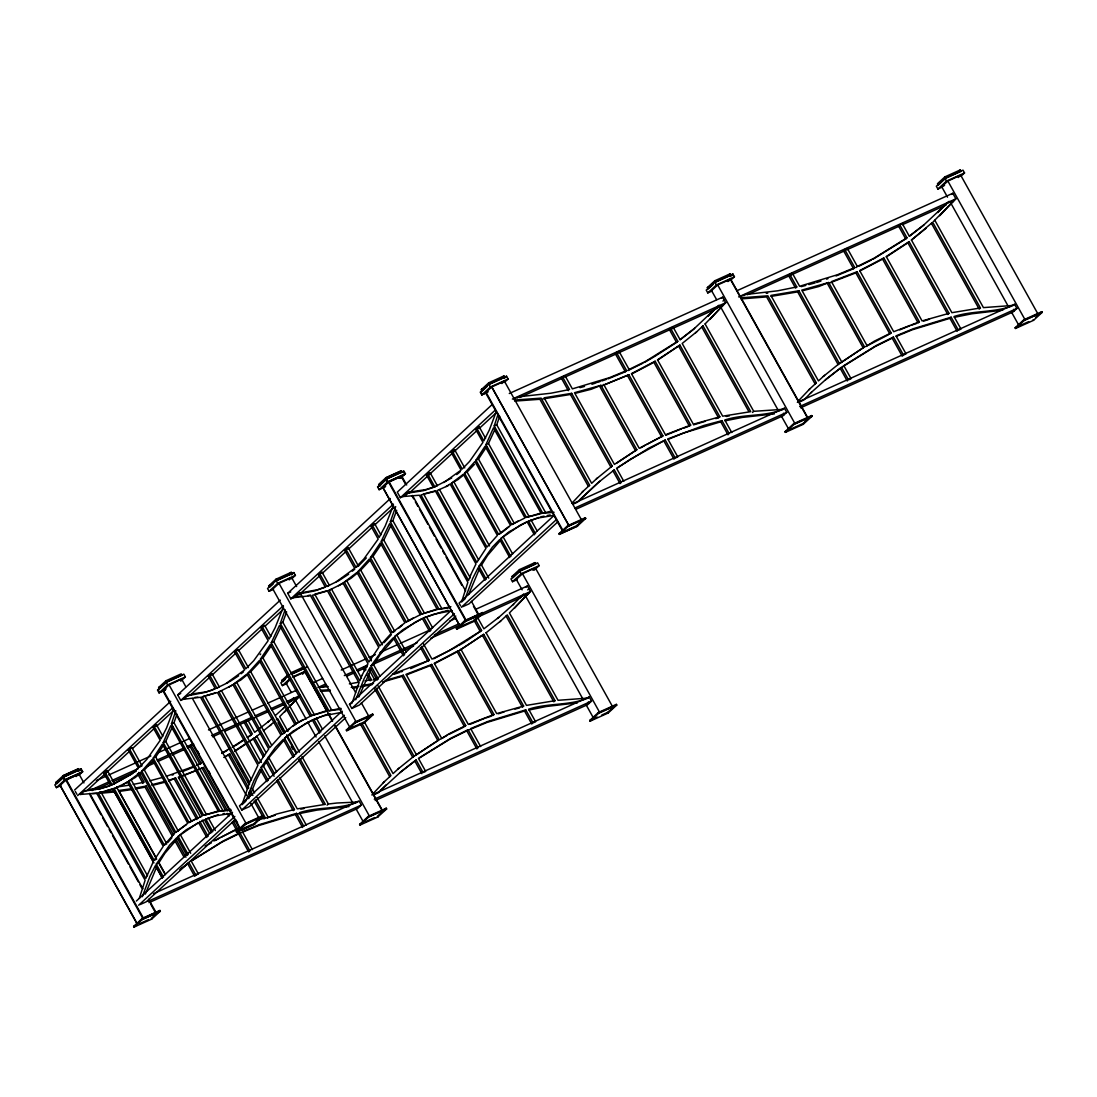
<?xml version="1.0" encoding="UTF-8"?>
<svg xmlns="http://www.w3.org/2000/svg" width="1097" height="1097" viewBox="0 0 1097 1097"><rect width="100%" height="100%" fill="white"/><g stroke="black" fill="none" stroke-linecap="round" stroke-linejoin="round"><path stroke-width="1.5" d="M175.781 710.733L171.461 723.883L220.099 811.245L231.33 810.203M176.946 714.243L173.998 722.745L171.461 723.883M139.319 898.361L145.119 880.247L96.646 793.158L80.177 794.461C88.13 786.014 101.87 790.663 111.551 784.739M498.052 414.364L494.199 425.951L542.823 513.314L554.054 512.272M499.683 416.312L496.722 424.813L494.199 425.951M285.124 609.795L280.311 623.411L328.935 710.774L341.332 709.197M286.632 611.852L282.834 622.26L280.311 623.411M395.674 506.608L390.34 521.829L438.978 609.192L449.866 607.738M396.675 510.27L392.877 520.677L390.34 521.829M173.655 709.252L166.593 727.914L161.094 738.761L154.115 726.214L156.638 725.076L162.85 736.224M142.322 896.729L149.864 876.544L155.363 865.684L162.356 878.244M145.339 894.069L156.528 867.261L162.178 877.586M496.379 411.32L489.331 429.983L483.832 440.843L476.838 428.283L479.375 427.144L485.573 438.306M468.556 594.615L479.252 569.329M283.492 606.778L275.128 627.731L269.108 639.044L262.128 626.497L264.651 625.359L270.863 636.507M248.745 798.616L256.561 779.24L261.813 769.34M393.521 505.196L385.157 526.149L379.151 537.461L372.171 524.915L374.694 523.776L380.906 534.925M355.702 699.749L364.067 678.796L370.073 667.483L377.066 680.03L378.3 678.892L371.047 665.865L385.417 645.9L393.329 637.768L403.353 655.773L404.574 654.635L394.563 636.63L403.079 629.596L422.372 618.475L429.626 631.502L430.86 630.364L423.881 617.817L443.366 611.413M358.774 697.034L371.101 669.17M172.572 726.475L165.743 741.435L163.22 742.587L203.685 815.304L218.495 811.506L170.762 725.748L163.22 742.587M495.309 428.543L488.48 443.517L485.957 444.655L526.423 517.373L541.219 513.588L493.485 427.816L485.957 444.655M281.257 626.14L273.77 641.718L271.233 642.869L311.713 715.587L327.249 711.103L279.516 625.345L271.233 642.869M391.3 524.558L383.813 540.135L381.276 541.287L421.755 614.005L437.292 609.521L389.558 523.763L381.276 541.287M163.96 744.52L155.747 756.985L153.21 758.137L189.041 822.503L195.719 818.801M154.115 860.295L156.652 859.157L116.735 787.454L114.211 788.592L154.115 860.295L163.247 846.322L127.417 781.955L123.275 784.52M486.698 446.589L478.484 459.067L475.947 460.205L511.778 524.572L518.442 520.869M271.837 644.94L262.951 658.022L260.414 659.174L296.245 723.54L303.17 719.605M163.508 877.175L156.254 864.148L169.582 845.143L176.987 837.491L186.997 855.482L188.149 854.426L178.139 836.421L186.147 829.853L204.399 819.706L211.652 832.733M156.254 864.148L158.777 862.996L164.824 853.37L178.454 837.436M381.866 543.358L372.994 556.44L370.457 557.591L406.288 621.958L413.199 618.022M486.245 579.243L478.991 566.217L492.306 547.225L499.711 539.559L509.735 557.564M478.991 566.217L481.514 565.078L487.562 555.452L501.192 539.518M268.258 780.474L261.004 767.447L275.374 747.482L283.287 739.351L293.31 757.355M261.004 767.447L263.527 766.309L270.081 756.217L284.685 739.378M371.047 665.865L373.57 664.727L380.111 654.635L394.728 637.782M153.21 758.137L162.342 744.15L202.259 815.866L189.041 822.503M164.248 844.992L174.67 833.322L140.635 772.192L128.719 781.146L164.248 844.992L166.785 843.854M167.786 842.537L171.914 837.697M475.947 460.205L485.08 446.232L524.983 517.935L511.778 524.572M260.414 659.174L270.287 644.501L310.204 716.218M260.25 661.505L250.706 671.775L248.183 672.914L282.203 734.058L284.74 732.919L250.706 671.775M370.457 557.591L380.33 542.919L420.247 614.635M370.279 559.923L360.748 570.193L358.212 571.331L392.246 632.475L394.769 631.337L360.748 570.193M384.005 642.732L391.286 634.806M260.14 654.648L260.688 653.963M284.493 712.159L286.728 709.759M290.074 706.139L297.89 697.706L290.321 701.12L299.124 696.568L279.68 716.656L287.949 731.452M709.882 319.474L723.28 305.007L715.71 308.422L708.031 316.32M571.948 503.166L583.234 491.182M514.342 608.396L528.041 593.792L524.969 595.177M384.444 781.571L371.869 794.968L589.199 696.965L591.516 701.134L587.827 704.548L375.243 800.522M939.731 215.711L953.43 201.108L950.345 202.492M798.314 400.981L809.819 388.887M141.787 771.122L152.209 759.453L187.752 823.312L175.822 832.266L141.787 771.122L144.324 769.984L151.729 762.264M464.525 473.191L474.946 461.535L510.475 525.381L498.559 534.335L464.525 473.191L467.061 472.053L474.466 464.346M139.484 766.968L142.007 765.829L131.997 747.825L129.46 748.963L139.484 766.968L146.888 759.302L160.203 740.31L152.949 727.284L154.115 726.214M248.183 672.914L259.331 660.559L294.874 724.418L282.203 734.058M358.212 571.331L369.374 558.976L404.916 622.835L392.246 632.475M355.908 567.176L358.431 566.038L348.421 548.034L345.884 549.172L355.908 567.176L363.82 559.045L378.191 539.08L370.937 526.053L372.171 524.915M358.431 566.038L366.343 557.907M282.642 709.005L286.07 705.618M288.127 703.369L293.557 697.911M718.946 305.227L693.4 329.429L680.154 339.741L673.078 327.098L670.541 328.236L669.307 329.374L676.561 342.401L654.018 356.895M579.463 499.985L598.482 482.365L614.293 469.886L621.272 482.433L620.038 483.571L613.058 471.011L614.293 469.886M512.491 605.242L523.626 594.053M937.866 212.557L946.958 203.439L954.664 199.969L933.574 221.375M949.015 201.354L922.92 225.804L909.399 236.253M380.577 790.43L401.241 771.479L416.12 759.988L423.099 772.535L425.677 771.383L418.423 758.342L451.169 738.034L468.049 729.724L478.059 747.729L476.838 748.867L466.815 730.863L468.049 729.724M386.295 784.725L378.438 792.706L373.816 794.79M811.67 392.04L803.827 400.021L799.206 402.105M270.095 725.597L274.497 721.511M695.484 332.912L703.012 325.891L750.746 411.663L722.662 416.174L682.183 343.457L696.718 331.774M705.069 323.972L724.5 303.869L715.71 308.422M582 492.32L589.61 485.231L541.136 398.142L514.356 400.048M597.632 477.757L591.653 483.324L544.112 397.813L571.688 393.343L612.167 466.06L610.933 467.199L570.454 394.481L542.878 398.938M63.612 777.362L56.687 783.752L55.961 782.339L63.352 775.51L78.518 768.668L79.286 770.053M273.112 583.961L269.423 587.375L268.655 585.99L276.033 579.175L291.212 572.319L291.98 573.704L276.814 580.56L276.033 579.175M386.075 477.593L378.657 484.435L379.425 485.834L386.843 478.978L386.075 477.593L401.255 470.736L402.023 472.121M487.041 386.487L482.118 391.026L481.336 389.641L488.768 382.784L489.509 384.211L504.716 377.327L503.934 375.942L488.727 382.826M180.744 681.182L185.366 676.931L183.816 674.148L166.127 682.142L157.502 690.095L159.051 692.879L164.948 690.205M291.72 578.75L295.408 575.349L293.859 572.565L276.156 580.56L267.545 588.513L269.08 591.297L273.51 589.295M385.033 487.041L379.123 489.701L377.587 486.931L386.199 478.978L403.902 470.983L405.451 473.753L400.528 478.306M504.401 382.4L508.103 379L506.553 376.216L488.851 384.211L480.239 392.164L481.775 394.947L486.204 392.945M56.4 787.632L65.011 779.679L82.714 771.685L81.164 768.915L63.475 776.909L54.85 784.862L56.4 787.632L60.815 785.644M159.051 692.879L167.663 684.912L185.366 676.931M269.08 591.297L277.706 583.33L295.408 575.349M379.123 489.701L387.748 481.748L405.451 473.753M481.775 394.947L490.4 386.994L508.103 379M83.934 782.915L78.957 773.961L66.314 779.679L60.074 785.425L137.303 924.181M258.906 817.882L246.263 823.586L240.037 829.346L162.809 690.589L169.034 684.843L246.194 823.669M296.629 586.566L291.651 577.625L279.008 583.33L272.851 589.007L350.08 727.764M406.672 484.984L401.68 476.043L389.037 481.748L382.812 487.507L460.041 626.25L466.266 620.504L477.51 615.431M76.05 770.944L78.518 768.668M288.744 574.595L291.212 572.319M501.439 378.246L503.934 375.942L504.675 377.354M78.71 771.191L81.164 768.915M291.404 574.842L293.859 572.565M504.25 378.355L506.553 376.216M76.187 776.525L78.957 773.961M289.183 579.888L291.651 577.625M399.226 478.306L401.68 476.043M501.878 383.552L504.414 381.208L581.575 520.033M78.71 775.387L82.714 771.685M74.555 790.059L170.721 701.285M185.818 698.131L180.758 700.421L177.673 694.867L280.297 600.128M324.959 587.046L317.636 589.679L299.536 593.148L295.861 596.549L290.801 598.839L287.716 593.285L390.34 498.545M492.21 404.505L397.292 492.128L400.378 497.681L405.437 495.391L408.893 492.21L426.157 489.495L434.275 486.807M77.64 795.613L172.572 707.99M180.758 700.421L283.396 605.681M290.801 598.839L393.425 504.099M400.378 497.681L495.296 410.059M83.633 791.28L100.897 788.565L110.646 785.342L103.653 772.782L107.341 770.574L114.595 783.615L132.847 773.454M104.818 771.726L112.072 784.753L130.31 774.605L138.318 768.037L128.308 750.033L129.46 748.963M214.916 688.628C205.166 694.675 191.289 690.63 183.281 699.283L200.518 697.281L248.992 784.369L241.984 804.732L245.659 801.331L254.038 780.378L260.044 769.066L267.024 781.613M209.568 675.025L216.808 688.052L219.345 686.914L212.091 673.887L208.334 676.163L215.314 688.71L205.057 692.399L186.97 695.882M226.339 683.308L244.631 669.897L234.621 651.892L235.841 650.754L238.378 649.616L248.388 667.62M235.841 650.754L245.865 668.759L253.777 660.627L268.148 640.662L260.894 627.635L262.128 626.497M299.536 593.148L293.324 597.7L310.547 595.698L359.021 682.787L352.027 703.15L349.49 704.288L351.808 708.456L359.391 705.028L455.776 616.061M297.013 594.3L315.1 590.817L325.356 587.128L318.377 574.581L322.134 572.305L329.388 585.332L326.851 586.47L319.597 573.443M336.381 581.725L354.674 568.315L344.65 550.31L345.884 549.172M408.893 492.21L402.914 496.543L419.383 495.227L467.857 582.315L461.604 601.992L465.059 598.797L472.601 578.613L478.1 567.766L485.08 580.313M406.356 493.348L423.634 490.633L433.37 487.411L426.39 474.864L430.079 472.656L437.333 485.683L434.796 486.821L427.542 473.794M443.819 482.543L461.055 470.106L451.045 452.101L452.197 451.045L454.72 449.893L464.744 467.898M452.197 451.045L462.207 469.036L469.612 461.384L482.941 442.379L475.687 429.352L476.838 428.283M107.341 770.574L103.653 772.782M131.997 747.825L128.308 750.033M156.638 725.076L152.949 727.284M210.857 675.025L212.091 673.887M238.378 649.616L234.621 651.892M322.134 572.305L318.377 574.581M348.421 548.034L344.65 550.31M373.46 524.915L374.694 523.776M430.079 472.656L426.39 474.864M454.72 449.893L451.045 452.101M479.375 427.144L475.687 429.352M87.733 789.881L130.2 750.677M132.696 748.373L153.923 728.765M156.418 726.461L173.902 710.321M190.851 694.689L209.623 677.356M212.132 675.039L235.91 653.085M238.406 650.782L262.197 628.828M264.692 626.51L283.465 609.178M299.632 594.259L319.666 575.774M322.161 573.457L345.953 551.503M348.448 549.199L372.226 527.246M374.735 524.928L393.508 507.596M409.208 493.102L476.66 430.847M479.156 428.543L496.639 412.39M92.093 790.608L93.327 789.47L99.964 789.004M517.482 397.923L518.716 396.785L550.735 393.247L569.562 389.531L562.583 376.984L565.106 375.832L572.36 388.873L609.397 377.683L626.579 370.608L616.555 352.603L619.092 351.465L629.102 369.456L627.882 370.594L642.938 363.176M568.328 390.669L561.349 378.108L562.583 376.984M565.106 375.832L561.349 378.108M135.521 788.921L145.078 787.18L146.299 786.042L173.559 835.009M570.454 394.481L571.688 393.343M191.18 745.302L189.946 746.44L199.956 764.431L201.19 763.293L191.18 745.302L193.703 744.15L192.469 745.288M616.555 352.603L615.335 353.741L625.345 371.746L608.163 378.822M617.858 352.603L619.092 351.465M168.705 781.023L175.616 778.02L198.118 818.444M576.035 393.137L591.256 389.27L601.005 385.335L636.836 449.701L616.857 463.016M285.22 679.4L282.738 681.69L281.956 680.305L288.141 674.6M713.064 284.438L708.114 288.991L707.346 287.606L714.764 280.777L730.204 273.811L730.972 275.196L715.505 282.176L714.737 280.791M628.896 374.763L602.445 385.582L628.896 374.763L662.917 435.907L646.599 444.518M289.471 674.874L280.859 682.828L282.395 685.598L286.907 683.568M730.41 280.379L734.428 276.814L732.878 274.044L714.86 282.176L706.235 290.129L707.784 292.913L712.296 290.883M282.395 685.598L289.786 678.782M707.784 292.913L716.41 284.959L734.428 276.814M248.882 736.649L251.186 735.1L243.932 722.059L245.152 720.921L247.689 719.783L254.669 732.33L269.245 720.976M289.896 679.893L286.166 683.321L291.185 692.248M717.699 284.946L794.982 423.675L807.845 417.875L730.616 279.118L717.699 284.946L711.542 290.636L716.574 299.563M727.448 276.211L730.204 273.811M247.689 719.783L243.932 722.059M673.078 327.098L669.307 329.374M625.345 371.746L626.579 370.608M730.095 276.458L732.563 274.181L734.099 276.965M730.424 276.321L732.878 274.044M302.498 674.202L304.966 671.926L326.549 710.719M727.887 281.518L730.341 279.241L807.57 417.998M728.161 281.394L730.616 279.118M178.646 777.759L203.507 767.461L227.573 810.697M296.025 691.014L297.26 689.876L267.668 703.232M721.415 298.329L722.649 297.191L725.734 302.731L722.045 306.145M224.254 757.561L229.739 753.913L248.758 788.071M653.894 362.353L655.128 361.215L690.671 425.074L689.437 426.212L653.894 362.353L631.694 374.008M676.561 342.401L677.795 341.263L670.541 328.236M722.964 301.099L724.198 299.961M251.035 740.516L254.545 737.801L264.528 755.723M296.656 698.83L299.124 696.568M657.542 360.214L679.934 345.102L719.851 416.819L715.847 418.656M276.403 719.728L277.623 718.59L285.042 731.891M703.012 325.891L701.778 327.029L748.689 411.32M743.903 295.696L745.124 294.558L777.65 290.815L796.779 286.948L789.799 274.401L792.363 273.235L799.617 286.262L837.285 274.799L854.769 267.586L844.759 249.581L847.337 248.416L857.347 266.42L856.113 267.558M363.176 668.224L366.988 665.92L363.176 668.224L364.725 671.007M796.779 286.948L795.544 288.086L788.565 275.539L789.799 274.401M368.29 674.065L371.389 679.633L370.155 680.771L367.056 675.203M373.007 680.099L377.039 678.207M136.343 901.062L232.509 812.287M342.086 711.13L239.448 805.87L241.765 810.039L249.362 806.61L345.733 717.644M349.49 704.288L450.867 610.7M553.985 515.508L459.067 603.131L460.617 605.901M797.67 291.898L798.904 290.76L839.37 363.477L838.149 364.615L797.67 291.898L771.095 296.396M844.759 249.581L843.524 250.719L853.548 268.724L836.051 275.937M589.61 485.231L588.376 486.369L539.902 399.281L514.726 401.104M846.102 249.554L847.337 248.416M138.661 905.217L234.827 816.442M241.765 810.039L344.403 715.285M351.808 708.456L454.446 613.703M461.384 607.299L556.302 519.676M234.923 819.939L146.244 901.803L140.169 904.531M557.646 522.007L468.981 603.871L462.907 606.614M187.669 863.709L188.903 862.571L195.883 875.118L194.649 876.256L187.669 863.709L179.716 869.907M210.213 843.538L211.447 842.4L205.112 846.116M402.092 676.355L403.326 675.217L439.157 739.597L437.922 740.736L402.092 676.355L382.606 682.019M803.347 290.527L818.815 286.536L828.701 282.532L864.532 346.899L840.439 362.956L864.532 346.899M233.387 821.132L237.542 828.592L236.308 829.73L232.153 822.27M512.093 576.405L519.484 569.59L534.925 562.61L535.706 563.995L520.252 570.975L512.861 577.79L512.093 576.405L515.179 575.006M944.874 176.891L937.482 183.706L938.25 185.105L945.641 178.276L961.082 171.31L960.314 169.912L944.874 176.891L945.641 178.276M133.628 926.389L142.24 918.436L159.943 910.441L160.327 911.141L151.715 919.094L134.012 927.088L133.628 926.389L136.577 925.059M236.28 831.622L244.892 823.669L262.594 815.674L262.978 816.374L254.367 824.327L236.664 832.321L236.28 831.622L240.696 829.634M346.309 730.04L354.934 722.087L372.637 714.092L373.021 714.791L364.41 722.745L346.707 730.739L346.309 730.04L349.271 728.71M456.352 628.458L464.977 620.504L482.68 612.51L483.064 613.209L474.439 621.163L456.736 629.157L456.352 628.458L472.588 621.135M559.004 533.691L567.629 525.737L585.332 517.743L585.716 518.442L577.091 526.395L559.388 534.39L559.004 533.691L561.952 532.36M134.012 927.088L142.624 919.121L160.327 911.141M236.664 832.321L245.275 824.368L262.978 816.374M346.707 730.739L355.318 722.786L373.021 714.791M456.736 629.157L465.361 621.204L483.064 613.209M534.225 570.166L539.148 565.627L537.612 562.843L519.58 570.989L510.969 578.942L512.505 581.712L517.016 579.682M559.388 534.39L568.013 526.437L585.716 518.442M960.835 176.343L964.537 172.928L962.988 170.158L944.97 178.29L936.344 186.243L937.894 189.027L942.405 186.984M238.625 833.885L239.859 832.746L249.869 850.751L248.635 851.889L238.625 833.885L222.047 842.057L192.236 860.528M617.611 467.843L630.322 459.273L665.235 440.062L675.258 458.052L677.781 456.914L667.771 438.923L704 425.43L721.991 420.658L729.231 433.685M512.505 581.712L521.13 573.758L539.148 565.627M937.894 189.027L946.519 181.074L964.537 172.928M872.993 259.249L905.738 238.94L898.484 225.913L899.718 224.775L902.296 223.61L909.276 236.157L924.154 224.666M522.474 573.731L599.702 712.488L612.579 706.674L535.35 567.917L522.474 573.731L516.317 579.422L522.131 589.857M947.506 197.172L941.706 186.723L947.863 181.046L960.725 175.232L1037.954 313.989M532.47 564.886L534.925 562.61M957.859 172.188L960.314 169.912M410.676 668.622L429.393 660.271L421.687 646.435M853.548 268.724L854.769 267.586M902.296 223.61L898.484 225.913M159.943 910.441L151.331 918.395L151.715 919.094M262.594 815.674L254.518 823.134L254.902 823.833L237.199 831.828L236.815 831.128L242.711 828.468M365.246 720.921L372.637 714.092M474.055 620.463L477.757 617.062M564.914 531.03L576.707 525.71L585.332 517.743M532.881 570.193L535.35 567.917M958.271 177.508L960.725 175.232M255.368 799.946L265.282 817.759L264.048 818.897L254.134 801.084M430.477 665.564L431.697 664.425L465.731 725.57L464.497 726.708L430.477 665.564L406.425 674.916M855.852 272.879L857.086 271.741L891.121 332.885L889.886 334.009L855.852 272.879L830.196 282.765M277.829 779.624L294.462 809.504L276.471 814.084L266.722 818.019L275.251 815.208M526.19 587.101L527.424 585.976L530.509 591.516L526.807 594.931M951.565 194.416L952.799 193.278L955.898 198.831L952.196 202.246M457.202 651.81L458.423 650.672L493.965 714.517L492.731 715.655L457.202 651.81L434.453 663.712M882.578 259.111L883.812 257.973L919.355 321.832L918.12 322.971L882.578 259.111L859.842 271.014M483.722 634.34L459.629 650.384L483.722 634.34L523.639 706.043L522.405 707.181L482.488 635.465M466.348 641.018L481.583 630.487L475.138 618.914M905.738 238.94L906.972 237.802L899.718 224.775M527.726 589.884L528.96 588.746M520.348 597.275L529.275 592.654L509.419 612.935L558.044 700.297L587.965 698.103L589.199 696.965M907.877 242.78L909.111 241.642L949.015 313.344L947.794 314.482L907.877 242.78L886.307 256.931M294.462 809.504L293.228 810.642L276.595 780.762M499.629 621.972L507.294 614.896L555.027 700.668L553.793 701.792L506.06 616.034M241.148 832.746L258.33 825.671L295.367 814.481L296.601 813.343L303.855 826.384M668.1 439.417L683.719 432.986L720.756 421.797L721.991 420.658M327.112 805.143L328.346 804.005L336.93 803.018L357.814 802.017C339.576 809.572 318.377 806.487 299.399 812.685L306.378 825.232M752.487 412.458L753.721 411.32L783.203 409.332L784.437 408.194L786.755 412.349L783.052 415.763L575.925 509.269M808.585 390.025L816.346 382.867L767.873 295.792L740.681 297.863M824.546 375.311L818.458 380.92L770.889 295.422L798.904 290.76M383.21 782.709L390.957 775.565L362.202 723.897M399.157 767.996L393.069 773.618L364.369 722.018M816.346 382.867L815.112 384.005L766.638 296.917L741.078 298.919M375.997 687.915L413.994 756.176L412.76 757.314L374.763 689.039M153.47 893.685L359.048 800.879L361.366 805.047L357.663 808.448L148.986 902.666M439.157 739.597L415.05 755.641L436.633 741.49M400.007 772.617L416.12 759.988M825.397 379.932L841.495 367.303L848.488 379.85L851.066 378.684L843.812 365.658L876.544 345.336L893.438 337.04L903.448 355.03L902.214 356.168L892.204 338.178L893.438 337.04M843.812 365.658L842.578 366.796L875.324 346.474L892.204 338.178M440.35 739.309L448.824 733.934L465.731 725.57M865.739 346.625L874.199 341.236L891.121 332.885M378.04 816.908L360.008 825.054L359.624 824.354L368.249 816.401L386.267 808.256L386.651 808.955L377.711 817.059M803.429 424.224L785.397 432.355L785.013 431.67L793.638 423.703L811.657 415.571L812.041 416.27L803.1 424.361L802.716 423.675L790.91 428.996M360.008 825.054L368.633 817.087L386.651 808.955M785.397 432.355L794.022 424.402L812.041 416.27M377.327 816.36L385.952 808.407L386.336 809.106M805.171 421.399L811.327 415.722L811.725 416.407M383.813 810.532L386.267 808.256M803.031 423.524L805.5 421.248M809.188 417.847L811.657 415.571M469.393 729.711L486.876 722.484L524.544 711.021L525.778 709.882L533.032 722.909L535.597 721.757L528.617 709.197C547.897 702.862 569.425 705.81 587.965 698.103M896.235 336.409L912.265 329.799L949.933 318.322L951.154 317.198L958.408 330.224L960.986 329.059L954.006 316.512C972.778 310.492 993.567 312.741 1011.818 306.118M911.415 240.133L932.683 222.211L980.416 307.969L979.182 309.107L931.449 223.349M800.632 407.823L1013.203 311.85L1016.905 308.449L1014.588 304.28L1013.354 305.419L983.433 307.613L934.809 220.25M589.733 720.468L598.359 712.515L616.377 704.37L616.761 705.069L608.149 713.023L590.117 721.168L589.733 720.468L597.248 717.081M1015.123 327.784L1023.748 319.817L1041.766 311.685L1042.15 312.384L1033.525 320.338L1015.507 328.469L1015.123 327.784L1028.643 321.668M590.117 721.168L598.743 713.201L616.761 705.069M1015.507 328.469L1024.132 320.516L1042.15 312.384M601.759 715.038L607.765 712.337L616.377 704.37M1035.609 317.362L1041.766 311.685M268.011 722.114L272.522 718.041M275.731 715.175L283.876 707.88M599.716 481.24L577.406 502.234L572.867 504.291M497.544 618.489L513.725 604.104M810.45 393.179L826.617 378.794L841.495 367.303M352.329 571.194L354.77 569.178M241.079 673.777L243.507 671.775M394.563 636.63L415.393 622.068L423.442 618.064M294.545 756.217L284.521 738.212L293.036 731.178L312.343 720.057L319.597 733.084M284.521 738.212L305.35 723.65L313.413 719.646M456.722 474.59L460.15 471.779M358.294 572.332L350.944 578.352L344.321 582.109L379.864 645.968L391.012 633.613L356.991 572.469L344.321 582.109M248.251 673.915L240.915 679.934L234.278 683.692L269.821 747.551L280.969 735.196L246.948 674.052L234.278 683.692M510.887 556.494L500.876 538.49L508.885 531.922L527.122 521.774L534.376 534.801M500.876 538.49L520.636 524.915L528.274 521.294M398.444 628.32L402.119 625.304M287.181 730.904L289.635 728.902M178.139 836.421L197.899 822.846M464.744 474.055L457.847 479.677L451.443 483.215L486.986 547.074L497.394 535.405L463.373 474.261L451.443 483.215M142.02 771.986L135.109 777.608L128.719 781.146M502.234 532.251L509.131 526.642M175.822 832.266L186.408 824.574M260.853 733.043L255.56 737.294L256.794 736.156L265.885 752.473M263.403 730.835L271.329 724.459M596.398 478.882L612.167 466.06M926.238 228.149L911.401 239.982L951.881 312.686L980.416 307.969M486.026 632.818L500.849 620.833M823.312 376.449L839.37 363.477M397.923 769.134L413.994 756.176M680.058 339.645L694.634 328.291M180.95 868.769L188.903 862.571M498.765 617.364L483.887 628.842L477.689 617.693M679.934 345.102L657.514 359.816L693.345 424.196L719.851 416.819M254.545 737.801L234.662 751.02M246.852 743.396L234.689 751.418M909.111 241.642L886.239 256.547L922.07 320.927L949.015 313.344M677.795 341.263L645.68 361.297L629.102 369.456M244.466 739.323L232.372 746.988M247.291 737.417L252.406 733.962L245.152 720.921M236.17 745.22L244.645 739.501M906.972 237.802L874.227 258.124L857.347 266.42M481.583 630.487L448.838 650.809L431.957 659.105L423.483 643.884M419.534 757.917L449.935 739.172L466.815 730.863M348.681 574.211L338.904 580.587L326.851 586.47M229.945 681.47L238.639 675.793M451.703 477.99L434.796 486.821M338.562 585.771L342.95 582.987L378.78 647.353L368.907 662.026L328.99 590.309L343.279 583.234M228.519 687.353L232.907 684.569L268.738 748.936L258.865 763.608L218.947 691.892L234.333 684.117M406.288 621.958L421.289 614.183M296.245 723.54L311.26 715.765M293.297 725.885L296.039 724.143M446.013 486.588L450.14 484.024L485.971 548.39L476.852 562.377L436.935 490.661L448.536 485.45M128.568 781.667L114.211 788.592M655.128 361.215L631.419 373.624L665.454 434.755L690.671 425.074M636.836 449.701L614.416 464.415L574.499 392.712L601.005 385.335M640.826 447.768L645.091 445.259M224.062 757.259L229.739 753.913M213.833 840.988L237.542 828.592M215.437 840.453L219.702 837.957M883.812 257.973L859.664 270.575L893.698 331.719L919.355 321.832M867.178 345.774L888.474 334.708M458.423 650.672L434.275 663.274L468.309 724.404L493.965 714.517M441.803 738.459L447.59 735.072M644.446 362.435L652.825 357.581M221.731 753.159L229.863 748.442M221.937 753.461L227.436 750.279M232.399 747.4L234.909 745.946M457.367 646.311L433.795 658.735M458.642 645.585L465.046 641.882M216.808 688.052L228.862 682.169M662.917 435.907L639.222 448.303L603.679 384.444M221.21 837.203L234.799 830.47M449.002 734.373L463.085 727.407M859.184 266.05L871.457 260.003M665.235 440.062L648.656 448.22L616.541 468.254L623.795 481.295M239.859 832.746L223.281 840.919L191.166 860.953L198.42 873.98L195.883 875.118M484.874 387.817L481.844 389.188L482.611 390.573M481.336 389.641L484.38 388.269M707.346 287.606L710.458 286.207M504.414 381.208L491.689 386.98L568.918 525.737L581.643 519.951M941.706 186.723L944.558 185.434M488.22 391.78L482.31 394.454L480.774 391.67M509.282 393.508L722.649 297.191M737.115 290.65L952.799 193.278M512.381 399.061L725.734 302.731M738.651 296.903L955.898 198.831M514.164 398.828L518.716 396.785M740.502 296.656L745.124 294.558M788.565 275.539L791.143 274.373M519.58 397.553L561.637 378.561M564.749 377.162L717.369 308.257M747.372 294.709L843.579 251.282M846.678 249.869L899.444 226.051M902.543 224.652L945.998 205.043M377.587 486.931L380.536 485.601M385.691 486.163L382.88 487.425L460.109 626.181M268.655 585.99L271.686 584.619M287.716 593.285L290.746 591.914M328.99 590.309L331.527 589.171L371.43 660.874M260.894 627.635L263.431 626.497M526.423 517.373L542.151 512.71M166.004 680.757L181.211 673.86L181.937 675.286M181.979 675.258L166.813 682.101L159.874 688.505L159.106 687.106L162.137 685.735M542.823 513.314L549.981 511.408M498.559 534.335L501.082 533.197L467.061 472.053M535.528 533.745L528.548 521.185L539.203 517.359M168.965 684.912L181.677 679.139L185.763 686.667M572.62 503.811L784.437 408.194M797.354 402.352L1014.588 304.28M783.203 409.332C764.966 416.887 743.766 413.788 724.788 420L731.768 432.547M903.448 355.03L906.026 353.878L896.002 335.874L913.499 328.661L951.154 317.198M162.809 690.589L166.072 688.902M165.482 689.711L159.586 692.372L158.037 689.602M574.938 507.98L786.755 412.349M799.672 406.521L1016.905 308.449M177.673 694.867L180.703 693.496M1036.528 314.633L1025.078 319.789L947.863 181.046M562.5 531.867L559.539 533.197L559.936 533.896L577.625 525.902L577.241 525.216M785.013 431.67L788.016 430.312M202.191 696.938L217.439 692.522L257.918 765.24L249.773 782.422L202.191 696.938L204.714 695.8L251.474 779.816M218.947 691.892L221.484 690.753L261.388 762.456M290.87 672.79L303.279 667.195M78.024 769.12L62.844 775.977L65.011 779.679M421.755 614.005L438.142 608.725M290.952 674.202L307.503 666.729M291.637 674.189L304.047 668.58M438.978 609.192L450.881 606.71M55.92 782.367L58.991 780.968M281.956 680.305L285.069 678.892M292.488 676.986L306.036 670.87M293.722 677L305.24 671.803L332.638 721.044M78.49 774.386L65.847 780.104L143.076 918.847M96.358 780.584L105.71 776.361M108.822 774.948L150.865 755.97M158.654 752.46L189.808 738.391M208.499 729.958L248.978 711.679M252.104 710.266L264.555 704.644M311.74 683.349L322.6 678.44M341.222 670.034L366.041 658.831M369.141 657.418L375.352 654.621M380.015 652.523L397.073 644.817M400.186 643.418L429.667 630.103M449.839 620.998L456.037 618.201M476.208 609.082L527.424 585.976M80.177 794.461L82.7 793.323M90.105 790.347L108.795 781.914M111.908 780.502L138.387 768.544M149.288 763.622L153.964 761.524M157.077 760.111L183.542 748.154M186.668 746.755L192.894 743.944M211.584 735.497L252.077 717.219M255.19 715.82L267.641 710.198M270.767 708.785L283.218 703.163M286.331 701.751L300.359 695.429M317.924 687.49L325.686 683.993M344.307 675.587L353.618 671.378M356.717 669.979L367.577 665.07M375.339 661.573L417.23 642.664M434.302 634.957L459.136 623.74M480.856 613.936L530.509 591.516M95.754 789.538L109.769 783.203M112.881 781.804L136.247 771.26M147.149 766.337L154.938 762.826M158.05 761.414L168.952 756.491M172.064 755.079L184.529 749.457M187.642 748.058L190.755 746.646M212.557 736.8L220.346 733.29M225.022 731.178L268.628 711.487M271.741 710.088L284.205 704.466M287.318 703.054L291.98 700.942M321.997 687.394L326.645 685.296M346.817 676.191L354.578 672.694M357.677 671.282L366.988 667.086M373.199 664.288L413.542 646.064M430.614 638.358L460.096 625.057M478.717 616.651L520.609 597.728M112.072 784.753L114.595 783.615M98.25 792.898L112.772 789.154L153.237 861.872L145.832 878.382L98.25 792.898L100.773 791.76L147.533 875.763M127.417 781.955L129.94 780.803M311.713 715.587L326.975 710.527M328.935 710.774L340.838 708.292M320.818 731.946L313.838 719.399L326.618 714.572M352.219 727.38L364.012 722.045L364.41 722.745M203.685 815.304L219.414 810.628M220.099 811.245L230.548 809.202M212.804 831.663L205.811 819.116L218.097 814.756M243.657 828.29L252.502 824.3M147.999 901.364L361.366 805.047M374.283 799.206L591.516 701.134M370.951 815.757L382.469 810.56L335.134 725.515M139.525 923.729L148.369 919.725M359.624 824.354L362.627 822.997M365.534 821.694L374.653 817.567M429.393 660.271L392.52 674.052M193.387 766.515L166.36 776.306M196.514 765.226L201.19 763.293M182.788 771.506L193.716 767.009M857.086 271.741L831.43 281.627L866.959 345.486M899.773 329.854L910.016 325.658M665.783 435.248L681.47 428.831M431.697 664.425L406.041 674.326L441.584 738.171M195.664 770.67L178.29 777.142L200.6 817.238M198.804 769.381L203.507 767.461M469.996 724.349L484.627 718.343M423.881 617.817L434.138 614.128L452.225 610.645M313.838 719.399L324.095 715.71L342.182 712.227M816.675 282.491L820.94 281.051M826.562 279.145L827.92 278.679M394.138 674.216L399.829 672.296M401.187 671.83L402.544 671.378M591.914 384.293L596.11 382.88M597.508 382.4L600.169 381.509M601.773 380.974L606.572 379.356M172.119 775.099L173.449 774.647M828.701 282.532L801.756 290.115L841.673 361.818M911.634 325.11L916.502 323.505M923.729 321.106L929.502 319.186M403.326 675.217L385.376 680.483M486.259 717.808L491.113 716.19M498.34 713.804L504.126 711.884M683.061 428.31L687.846 426.733M693.537 424.868L705.193 421.358M528.548 521.185L538.298 517.962L553.971 515.384M327.016 590.789L314.757 594.217L361.516 678.234M215.478 692.865L206.318 695.484M168.513 780.365L175.616 778.02M205.811 819.116L215.56 815.894L231.234 813.316M257.315 820.391L265.282 817.759M435.18 490.935L425.033 493.581M105.339 791.006L113.882 788.441M801.194 286.646L805.842 285.398M808.928 284.576L815.126 282.903M525.778 709.882L488.11 721.346L470.627 728.573L480.637 746.563M579.97 387.652L584.55 386.446M149.727 780.831L163.439 777.183M296.601 813.343L259.564 824.533L242.382 831.608L252.392 849.613M523.639 706.043L496.694 713.612L460.863 649.246M514.946 709.101L519.58 707.908M151.88 784.698L165.578 781.215M152.181 785.452L165.866 781.969M444.943 611.043L448.083 610.302M327.756 714.298L330.032 713.763M954.363 317.321L971.901 313.783L1002.74 310.163M540.821 516.824L544.085 516.166M547.225 515.535L550.214 514.932M358.637 682.211L349.381 683.897M365.013 680.922L371.389 679.633M528.973 710.02L546.512 706.482L577.351 702.848M222.924 813.782L224.487 813.467M307.942 595.575L310.52 595.068M725.117 420.823L742.367 417.409L774.4 413.871M130.063 785.013L116.817 787.07M133.203 784.396L144.173 782.216L138.743 772.453M298.165 813.823L316.992 810.093L349.024 806.569M358.966 686.173L351.246 687.435M362.202 685.57L373.515 683.458M352.891 688.217L357.745 687.312M360.968 686.708L372.281 684.597M726.2 416.435L729.382 415.859M131.983 788.661L118.723 790.498L155.637 856.826M135.164 788.071L146.299 786.042M132.339 789.497L119.189 791.444M300.811 809.133L303.992 808.544M766.255 293.352L767.749 293.146M555.027 700.668L526.491 705.385L486.012 632.667M114.239 791.006L100.211 792.185M297.369 596.439L300.386 596.192M194.882 697.404L197.899 697.157M319.748 687.257L328.168 686.612M320.187 690.287L329.978 689.752M320.585 691.343L330.375 690.808M92.559 793.638L97.372 793.405M100.595 793.254L114.527 791.979L153.95 862.832M1033.141 319.638L1033.525 320.338M944.97 178.29L946.519 181.074M1023.748 319.817L1024.132 320.516M1013.669 309.327L1014.437 310.712M950.838 203.137L1008.129 306.077M1011.461 312.055L1018.935 325.48M949.933 318.322L957.187 331.363M827.481 283.67L863.312 348.037M840.275 368.441L847.254 380.988M729.903 273.935L730.684 275.333M714.86 282.176L716.41 284.959M793.638 423.703L794.022 424.402M783.519 413.24L784.286 414.625M720.674 307.05L778.02 409.963M781.297 415.955L788.825 429.366M705.097 323.958L753.721 411.32M678.7 346.241L718.617 417.957M720.756 421.797L728.01 434.823M627.662 375.901L661.697 437.045M664 441.2L674.024 459.19M599.771 386.473L635.602 450.84M576.707 525.71L577.091 526.395M569 525.669L491.771 386.912L485.546 392.671L562.775 531.414M488.851 384.211L490.4 386.994M567.629 525.737L568.013 526.437M485.998 392.246L563.227 530.989M496.722 424.813L545.36 512.176M488.48 443.517L528.96 516.234M531.085 520.047L537.283 531.209M478.484 459.067L514.315 523.434M607.765 712.337L608.149 713.023M503.4 537.352L512.642 553.971M519.484 569.59L520.252 570.975M519.58 570.989L521.13 573.758M598.359 712.515L598.743 713.201M588.28 702.025L589.062 703.41M525.449 595.822L582.754 698.775M586.072 704.74L593.546 718.165M453.98 482.077L489.509 545.922M439.472 489.523L478.553 559.731M481.514 565.078L488.768 578.105M423.511 493.828L470.27 577.831M401.529 472.588L400.748 471.203L385.582 478.045L387.748 481.748M412.486 495.433L465.635 590.913M471.436 601.362L478.909 614.786M405.383 483.928L401.228 476.468L388.585 482.173L465.814 620.929M412.019 495.858L413.679 498.847M415.338 501.823L417.834 506.307M419.493 509.282L427.803 524.201M429.462 527.191L434.439 536.145M436.099 539.121L441.09 548.075M442.749 551.064L444.408 554.04M446.068 557.029L461.851 585.373M473.479 606.257L478.457 615.211M473.904 620.052L480.349 631.625M524.544 711.021L531.798 724.047M389.037 481.748L466.266 620.504M464.977 620.504L465.361 621.204M392.877 520.677L441.501 608.053M383.813 540.135L424.278 612.853M426.404 616.679L432.616 627.827M372.994 556.44L408.824 620.82M420.453 647.559L428.159 661.409M397.087 635.492L406.343 652.098M346.844 580.971L382.387 644.817M373.57 664.727L380.015 676.301M369.401 670.267L374.242 678.961M378.04 685.79L416.284 754.503M364.41 667.086L365.959 669.883M414.885 761.126L421.865 773.673M299.947 592.545L355.593 692.495M361.407 702.944L368.88 716.368L356.237 722.087L279.008 583.33M360.145 723.567L389.723 776.703M276.156 580.56L277.706 583.33M354.934 722.087L355.318 722.786M282.834 622.26L331.459 709.636M328.209 713.708L332.364 721.168M334.859 725.638L382.195 810.683M273.77 641.718L314.236 714.435M316.361 718.261L322.573 729.409M324.698 735.826L369.593 816.374M368.249 816.401L368.633 817.087M295.299 699.735L306.132 719.111M307.75 722.114L316.101 737.019M318.541 741.503L352.644 802.661M355.922 808.654L363.436 822.051M262.951 658.022L298.782 722.402M289.608 734.414L299.495 752.185M301.963 756.628L328.346 804.005M286.687 734.853L296.56 752.597M299.851 758.507L325.37 804.348L297.273 808.873L279.927 777.704M287.057 737.074L296.3 753.68M278.048 722.676L282.985 731.548M291.212 746.344L292.858 749.292M298.617 759.645L323.313 804.005M236.815 682.553L271.521 744.918M268.367 756.93L276.622 771.767M267.024 760.207L274.511 773.646M253.325 738.939L263.294 756.861M265.789 761.345L274.099 776.278M295.367 814.481L302.621 827.508M263.527 766.309L269.985 777.883M237.967 762.991L239.626 765.98M241.299 768.983L242.958 771.973M247.963 780.954L249.622 783.944M252.132 788.441L254.627 792.925M257.123 797.423L267.956 816.881M250.404 791.033L252.886 795.49M228.519 755.051L247.524 789.196M249.17 792.171L250.829 795.147M192.482 698.528L246.455 795.503M250.61 802.963L258.837 817.951M253.983 823.628L254.367 824.327M166.771 682.142L166.031 680.716L158.612 687.572L159.38 688.957M166.127 682.142L167.663 684.912M244.892 823.669L245.275 824.368M197.556 751.075L199.092 753.845M208.526 770.78L210.185 773.769M235.91 819.994L237.569 822.983M163.261 690.164L240.49 828.921M202.273 768.586L225.516 810.34M227.175 813.33L228.834 816.305M173.998 722.745L222.622 810.107M165.743 741.435L206.222 814.152M208.348 817.978L215.327 830.525M202.259 820.199L209.692 833.569M199.777 821.434L208.115 836.408M174.382 779.158L196.884 819.582M198.543 822.572L206.88 837.546M155.747 756.985L191.577 821.365M144.324 769.984L178.345 831.115M180.662 835.283L190.686 853.274M169.075 821.255L170.734 824.245M176.041 839.466L185.955 857.264M137.509 773.591L142.953 783.354M145.078 787.18L172.325 836.147M174.807 840.604L183.898 856.922M131.242 780.008L165.962 842.373M158.928 862.722L165.482 874.515M158.777 862.996L165.236 874.583M89.748 793.364L142.898 888.844M148.712 899.293L156.185 912.718L143.542 918.422L66.314 779.679M90.119 795.284L100.91 814.673M102.583 817.663L107.561 826.603M109.22 829.593L110.879 832.582M112.538 835.557L128.322 863.915M129.981 866.891L138.291 881.81M139.95 884.799L141.609 887.775M150.742 904.189L154.896 911.648M75.336 791.444L76.872 794.214M63.352 775.51L64.12 776.895M142.24 918.436L142.624 919.121M60.157 785.356L137.386 924.113M470.586 575.13L468.556 580.45L420.974 494.966L435.495 491.223L475.975 563.94L470.586 575.13M362.051 675.313L359.816 680.839L312.234 595.356L327.482 590.94L367.948 663.658L362.051 675.313M403.367 471.477L385.664 479.471L387.214 482.241L404.916 474.261L403.367 471.477M80.63 769.408L62.927 777.403L64.476 780.173L82.179 772.178L80.63 769.408M482.145 613.004L464.442 620.998L464.826 621.697L482.529 613.703L482.145 613.004M159.408 910.935L141.705 918.929L142.089 919.615L159.792 911.634L159.408 910.935"/></g></svg>
